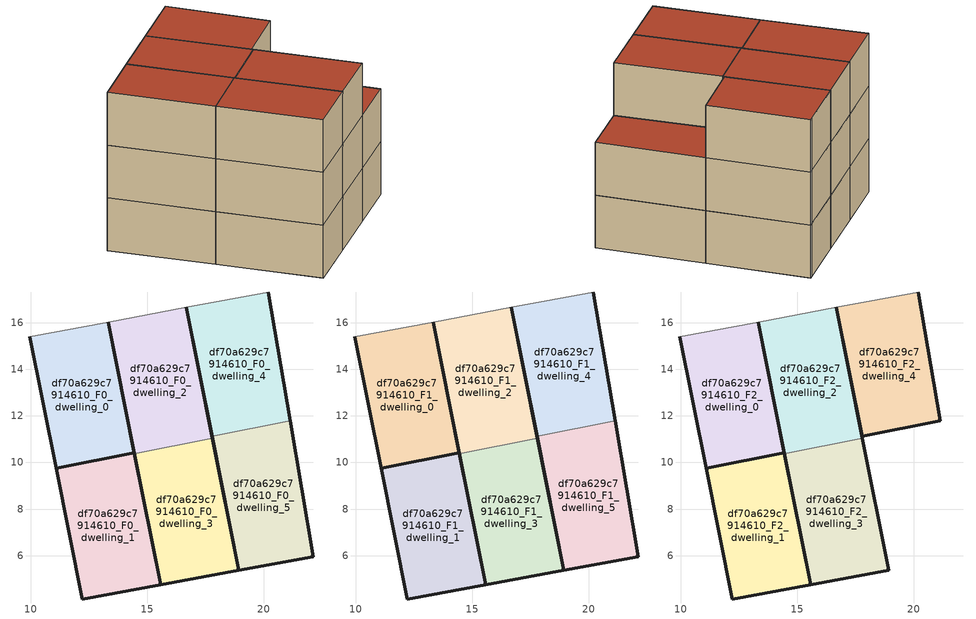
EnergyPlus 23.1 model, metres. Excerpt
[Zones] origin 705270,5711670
df70a629c7914610_F0_dwelling_0
 floor ground (EU_floor_Construction): 14.45,10.41 13.33,16.02 9.97,15.38 11.09,9.74 z0
 wall outside (EU_wall_Construction): 13.33,16.02 14.45,10.41 11.09,9.74 9.97,15.38 z0:3
 wall adiabatic (EU_wall_Construction): 9.97,15.38 13.33,16.02 z0:3
df70a629c7914610_F0_dwelling_1
 floor ground (EU_floor_Construction): 15.58,4.75 14.45,10.41 11.09,9.74 12.21,4.14 z0
 wall outside (EU_wall_Construction): 14.45,10.41 15.58,4.75 12.21,4.14 11.09,9.74 14.45,10.41 z0:3
df70a629c7914610_F0_dwelling_2
 floor ground (EU_floor_Construction): 17.81,11.03 16.69,16.65 13.33,16.02 14.46,10.36 z0
 wall outside (EU_wall_Construction): 16.69,16.65 17.81,11.03 / 14.46,10.36 13.33,16.02 z0:3
 wall adiabatic (EU_wall_Construction): 13.33,16.02 16.69,16.65 z0:3
 wall to df70a629c7914610_F0_dwelling_3 (EU_wall_Construction): 17.81,11.03 14.46,10.36 z0:3
df70a629c7914610_F0_dwelling_3
 floor ground (EU_floor_Construction): 18.94,5.36 17.81,11.03 14.46,10.36 15.58,4.75 z0
 wall outside (EU_wall_Construction): 17.81,11.03 18.94,5.36 15.58,4.75 14.46,10.36 z0:3
df70a629c7914610_F0_dwelling_4
 floor ground (EU_floor_Construction): 21.14,11.78 20.19,17.31 16.69,16.65 17.79,11.12 z0
 wall outside (EU_wall_Construction): 20.19,17.31 21.14,11.78 / 17.79,11.12 16.69,16.65 z0:3
 wall adiabatic (EU_wall_Construction): 16.69,16.65 20.19,17.31 z0:3
 wall to df70a629c7914610_F0_dwelling_5 (EU_wall_Construction): 21.13,11.78 17.79,11.12 z0:3
df70a629c7914610_F0_dwelling_5
 floor ground (EU_floor_Construction): 22.13,5.94 21.14,11.78 17.79,11.12 18.94,5.36 z0
 wall outside (EU_wall_Construction): 21.14,11.78 22.13,5.94 18.94,5.36 17.79,11.12 z0:3
df70a629c7914610_F1_dwelling_0
 floor to df70a629c7914610_F0_dwelling_0 (EU_floor_Construction): 14.45,10.41 13.33,16.02 9.97,15.38 11.09,9.74 z3
 wall outside (EU_wall_Construction): 13.33,16.02 14.45,10.41 11.09,9.74 9.97,15.38 z3:6
 wall adiabatic (EU_wall_Construction): 9.97,15.38 13.33,16.02 z3:6
df70a629c7914610_F1_dwelling_1
 floor to df70a629c7914610_F0_dwelling_1 (EU_floor_Construction): 15.58,4.75 14.45,10.41 11.09,9.74 12.21,4.14 z3
 wall outside (EU_wall_Construction): 14.45,10.41 15.58,4.75 12.21,4.14 11.09,9.74 14.45,10.41 z3:6
df70a629c7914610_F1_dwelling_2
 floor to df70a629c7914610_F0_dwelling_2 (EU_floor_Construction): 17.81,11.03 16.69,16.65 13.33,16.02 14.46,10.36 z3
 wall outside (EU_wall_Construction): 16.69,16.65 17.81,11.03 / 14.46,10.36 13.33,16.02 z3:6
 wall adiabatic (EU_wall_Construction): 13.33,16.02 16.69,16.65 z3:6
 wall to df70a629c7914610_F1_dwelling_3 (EU_wall_Construction): 17.81,11.03 14.46,10.36 z3:6
df70a629c7914610_F1_dwelling_3
 floor to df70a629c7914610_F0_dwelling_3 (EU_floor_Construction): 18.94,5.36 17.81,11.03 14.46,10.36 15.58,4.75 z3
 wall outside (EU_wall_Construction): 17.81,11.03 18.94,5.36 15.58,4.75 14.46,10.36 z3:6
df70a629c7914610_F1_dwelling_4
 floor to df70a629c7914610_F0_dwelling_4 (EU_floor_Construction): 21.13,11.78 20.19,17.31 16.69,16.65 17.79,11.12 z3
 wall outside (EU_wall_Construction): 20.19,17.31 21.14,11.78 / 17.79,11.12 16.69,16.65 z3:6
 wall adiabatic (EU_wall_Construction): 16.69,16.65 20.19,17.31 z3:6
 wall to df70a629c7914610_F1_dwelling_5 (EU_wall_Construction): 21.13,11.78 17.79,11.12 z3:6
df70a629c7914610_F1_dwelling_5
 floor to df70a629c7914610_F0_dwelling_5 (EU_floor_Construction): 22.13,5.94 21.13,11.78 17.79,11.12 18.94,5.36 z3
 wall outside (EU_wall_Construction): 21.14,11.78 22.13,5.94 18.94,5.36 17.79,11.12 z3:6
 roof outside (EU_roof_Construction): 21.14,11.78 22.13,5.94 18.94,5.36 17.79,11.12 z6
df70a629c7914610_F2_dwelling_0
 floor to df70a629c7914610_F1_dwelling_0 (EU_floor_Construction): 14.45,10.41 13.33,16.02 9.97,15.38 11.09,9.74 z6
 wall outside (EU_wall_Construction): 13.33,16.02 14.45,10.41 11.09,9.74 9.97,15.38 z6:9
 wall adiabatic (EU_wall_Construction): 9.97,15.38 13.33,16.02 z6:9
 roof outside (EU_roof_Construction): 13.33,16.02 14.45,10.41 11.09,9.74 9.97,15.38 z9
df70a629c7914610_F2_dwelling_1
 floor to df70a629c7914610_F1_dwelling_1 (EU_floor_Construction): 15.58,4.75 14.45,10.41 11.09,9.74 12.21,4.14 z6
 wall outside (EU_wall_Construction): 14.45,10.41 15.58,4.75 12.21,4.14 11.09,9.74 14.45,10.41 z6:9
 roof outside (EU_roof_Construction): 14.45,10.41 15.58,4.75 12.21,4.14 11.09,9.74 z9
df70a629c7914610_F2_dwelling_2
 floor to df70a629c7914610_F1_dwelling_2 (EU_floor_Construction): 17.81,11.03 16.69,16.65 13.33,16.02 14.46,10.36 z6
 wall outside (EU_wall_Construction): 16.69,16.65 17.81,11.03 / 14.46,10.36 13.33,16.02 z6:9
 wall adiabatic (EU_wall_Construction): 13.33,16.02 16.69,16.65 z6:9
 wall to df70a629c7914610_F2_dwelling_3 (EU_wall_Construction): 17.81,11.03 14.46,10.36 z6:9
 roof outside (EU_roof_Construction): 16.69,16.65 17.81,11.03 14.46,10.36 13.33,16.02 z9
df70a629c7914610_F2_dwelling_3
 floor to df70a629c7914610_F1_dwelling_3 (EU_floor_Construction): 18.94,5.36 17.81,11.03 14.46,10.36 15.58,4.75 z6
 wall outside (EU_wall_Construction): 17.81,11.03 18.94,5.36 15.58,4.75 14.46,10.36 z6:9
 roof outside (EU_roof_Construction): 17.81,11.03 18.94,5.36 15.58,4.75 14.46,10.36 z9
df70a629c7914610_F2_dwelling_4
 floor to df70a629c7914610_F1_dwelling_4 (EU_floor_Construction): 21.13,11.78 20.19,17.31 16.69,16.65 17.79,11.12 z6
 wall outside (EU_wall_Construction): 20.19,17.31 21.14,11.78 17.79,11.12 16.69,16.65 z6:9
 wall adiabatic (EU_wall_Construction): 16.69,16.65 20.19,17.31 z6:9
 roof outside (EU_roof_Construction): 20.19,17.31 21.14,11.78 17.79,11.12 16.69,16.65 z9
shading: 20.19,17.31 9.97,15.37 z0:9
[Building]
EU S2 Campaign: North Axis=0; Terrain=City; Solar Distribution=FullExterior
[Site:Location]
London: Latitude=51.5; Longitude=-0.5; Time Zone=0; Elevation=25
[SizingPeriod:WeatherFileDays]
AnnualSizingPeriod: Begin Month=1; Begin Day of Month=1; End Month=12; End Day of Month=31; Day of Week for Start Day=Monday; Use Weather File Daylight Saving Period=No; Use Weather File Rain and Snow Indicators=No
[MATERIAL]
EU_InternalMass_Material: Roughness=MediumRough; Thickness=0.1; Conductivity=1; Density=1800; Specific Heat=900; Thermal Absorptance=0.9; Solar Absorptance=0.7; Visible Absorptance=0.7
[MATERIAL:NOMASS] Roughness=MediumRough; Thermal Absorptance=0.9; Solar Absorptance=0.7; Visible Absorptance=0.7
Name | Thermal Resistance
EU_wall_NoMass | 1.04674
EU_roof_NoMass | 4.32442
EU_floor_NoMass | 2.04616
[CONSTRUCTION]
EU_wall_Construction: EU_wall_NoMass
EU_roof_Construction: EU_roof_NoMass
EU_floor_Construction: EU_floor_NoMass
EU_InternalMass_Construction: EU_InternalMass_Material
[ZONE] Type=1; Multiplier=1; Ceiling Height=autocalculate; Floor Area=autocalculate; Part of Total Floor Area=Yes
Name | Volume
df70a629c7914610_F0_dwelling_0; df70a629c7914610_F0_dwelling_5; df70a629c7914610_F1_dwelling_5 | 58.8926
df70a629c7914610_F1_dwelling_0; df70a629c7914610_F2_dwelling_0 | 58.8918
df70a629c7914610_F0_dwelling_1; df70a629c7914610_F0_dwelling_3; df70a629c7914610_F1_dwelling_3; df70a629c7914610_F2_dwelling_3 | 58.8904
df70a629c7914610_F1_dwelling_1; df70a629c7914610_F2_dwelling_1 | 58.8911
df70a629c7914610_F0_dwelling_2; df70a629c7914610_F1_dwelling_2; df70a629c7914610_F2_dwelling_2 | 58.8977
df70a629c7914610_F0_dwelling_4 | 58.8948
df70a629c7914610_F1_dwelling_4; df70a629c7914610_F2_dwelling_4 | 58.8955
[INTERNALMASS] Construction=EU_InternalMass_Construction
Name | Zone or ZoneList | Surface Area
df70a629c7914610_F0_dwelling_0_EU_InternalMass | df70a629c7914610_F0_dwelling_0 | 19.631
df70a629c7914610_F0_dwelling_1_EU_InternalMass | df70a629c7914610_F0_dwelling_1 | 19.6303
df70a629c7914610_F0_dwelling_2_EU_InternalMass | df70a629c7914610_F0_dwelling_2 | 19.6323
df70a629c7914610_F0_dwelling_3_EU_InternalMass | df70a629c7914610_F0_dwelling_3 | 19.6301
df70a629c7914610_F0_dwelling_4_EU_InternalMass | df70a629c7914610_F0_dwelling_4 | 19.6316
df70a629c7914610_F0_dwelling_5_EU_InternalMass | df70a629c7914610_F0_dwelling_5 | 19.631
df70a629c7914610_F1_dwelling_0_EU_InternalMass | df70a629c7914610_F1_dwelling_0 | 19.631
df70a629c7914610_F1_dwelling_1_EU_InternalMass | df70a629c7914610_F1_dwelling_1 | 19.6303
df70a629c7914610_F1_dwelling_2_EU_InternalMass | df70a629c7914610_F1_dwelling_2 | 19.6323
df70a629c7914610_F1_dwelling_3_EU_InternalMass | df70a629c7914610_F1_dwelling_3 | 19.6301
df70a629c7914610_F1_dwelling_4_EU_InternalMass | df70a629c7914610_F1_dwelling_4 | 19.6316
df70a629c7914610_F1_dwelling_5_EU_InternalMass | df70a629c7914610_F1_dwelling_5 | 19.631
df70a629c7914610_F2_dwelling_0_EU_InternalMass | df70a629c7914610_F2_dwelling_0 | 29.4455
df70a629c7914610_F2_dwelling_1_EU_InternalMass | df70a629c7914610_F2_dwelling_1 | 29.4478
df70a629c7914610_F2_dwelling_2_EU_InternalMass | df70a629c7914610_F2_dwelling_2 | 19.6327
df70a629c7914610_F2_dwelling_3_EU_InternalMass | df70a629c7914610_F2_dwelling_3 | 19.6319
df70a629c7914610_F2_dwelling_4_EU_InternalMass | df70a629c7914610_F2_dwelling_4 | 19.6349
[OTHEREQUIPMENT] Fuel Type=Electricity; Design Level Calculation Method=Watts/Area; Power per Zone Floor Area=1; Fraction Latent=0; Fraction Radiant=0; Fraction Lost=0; Carbon Dioxide Generation Rate=0; EndUse Subcategory=EU_Step8_InternalGains
Name | Zone or ZoneList or Space or SpaceList | Schedule
EU_Step8_InternalGain_df70a629c7914610_F0_dwelling_0_f000 | df70a629c7914610_F0_dwelling_0 | EU_Step8_GainSchedule_df70a629c7914610_F0_dwelling_0_f000
EU_Step8_InternalGain_df70a629c7914610_F0_dwelling_1_f000 | df70a629c7914610_F0_dwelling_1 | EU_Step8_GainSchedule_df70a629c7914610_F0_dwelling_1_f000
EU_Step8_InternalGain_df70a629c7914610_F0_dwelling_2_f000 | df70a629c7914610_F0_dwelling_2 | EU_Step8_GainSchedule_df70a629c7914610_F0_dwelling_2_f000
EU_Step8_InternalGain_df70a629c7914610_F0_dwelling_3_f000 | df70a629c7914610_F0_dwelling_3 | EU_Step8_GainSchedule_df70a629c7914610_F0_dwelling_3_f000
EU_Step8_InternalGain_df70a629c7914610_F0_dwelling_4_f000 | df70a629c7914610_F0_dwelling_4 | EU_Step8_GainSchedule_df70a629c7914610_F0_dwelling_4_f000
EU_Step8_InternalGain_df70a629c7914610_F0_dwelling_5_f000 | df70a629c7914610_F0_dwelling_5 | EU_Step8_GainSchedule_df70a629c7914610_F0_dwelling_5_f000
EU_Step8_InternalGain_df70a629c7914610_F1_dwelling_0_f000 | df70a629c7914610_F1_dwelling_0 | EU_Step8_GainSchedule_df70a629c7914610_F1_dwelling_0_f000
EU_Step8_InternalGain_df70a629c7914610_F1_dwelling_1_f000 | df70a629c7914610_F1_dwelling_1 | EU_Step8_GainSchedule_df70a629c7914610_F1_dwelling_1_f000
EU_Step8_InternalGain_df70a629c7914610_F1_dwelling_2_f000 | df70a629c7914610_F1_dwelling_2 | EU_Step8_GainSchedule_df70a629c7914610_F1_dwelling_2_f000
EU_Step8_InternalGain_df70a629c7914610_F1_dwelling_3_f000 | df70a629c7914610_F1_dwelling_3 | EU_Step8_GainSchedule_df70a629c7914610_F1_dwelling_3_f000
EU_Step8_InternalGain_df70a629c7914610_F1_dwelling_4_f000 | df70a629c7914610_F1_dwelling_4 | EU_Step8_GainSchedule_df70a629c7914610_F1_dwelling_4_f000
EU_Step8_InternalGain_df70a629c7914610_F1_dwelling_5_f000 | df70a629c7914610_F1_dwelling_5 | EU_Step8_GainSchedule_df70a629c7914610_F1_dwelling_5_f000
EU_Step8_InternalGain_df70a629c7914610_F2_dwelling_0_f000 | df70a629c7914610_F2_dwelling_0 | EU_Step8_GainSchedule_df70a629c7914610_F2_dwelling_0_f000
EU_Step8_InternalGain_df70a629c7914610_F2_dwelling_1_f000 | df70a629c7914610_F2_dwelling_1 | EU_Step8_GainSchedule_df70a629c7914610_F2_dwelling_1_f000
EU_Step8_InternalGain_df70a629c7914610_F2_dwelling_2_f000 | df70a629c7914610_F2_dwelling_2 | EU_Step8_GainSchedule_df70a629c7914610_F2_dwelling_2_f000
EU_Step8_InternalGain_df70a629c7914610_F2_dwelling_3_f000 | df70a629c7914610_F2_dwelling_3 | EU_Step8_GainSchedule_df70a629c7914610_F2_dwelling_3_f000
EU_Step8_InternalGain_df70a629c7914610_F2_dwelling_4_f000 | df70a629c7914610_F2_dwelling_4 | EU_Step8_GainSchedule_df70a629c7914610_F2_dwelling_4_f000
[ZONEVENTILATION:DESIGNFLOWRATE] Schedule=EU_AlwaysOn; Design Flow Rate Calculation Method=AirChanges/Hour; Air Changes per Hour=0.488719; Ventilation Type=Natural; Fan Pressure Rise=0; Fan Total Efficiency=1; Constant Term Coefficient=1; Temperature Term Coefficient=0; Velocity Term Coefficient=0; Velocity Squared Term Coefficient=0; Minimum Indoor Temperature=-100; Maximum Indoor Temperature=100; Delta Temperature=-100; Minimum Outdoor Temperature=-100; Maximum Outdoor Temperature=100; Maximum Wind Speed=40
Name | Zone or ZoneList or Space or SpaceList
EU_ConstantAir_df70a629c7914610_F0_dwelling_0 | df70a629c7914610_F0_dwelling_0
EU_ConstantAir_df70a629c7914610_F0_dwelling_1 | df70a629c7914610_F0_dwelling_1
EU_ConstantAir_df70a629c7914610_F0_dwelling_2 | df70a629c7914610_F0_dwelling_2
EU_ConstantAir_df70a629c7914610_F0_dwelling_3 | df70a629c7914610_F0_dwelling_3
EU_ConstantAir_df70a629c7914610_F0_dwelling_4 | df70a629c7914610_F0_dwelling_4
EU_ConstantAir_df70a629c7914610_F0_dwelling_5 | df70a629c7914610_F0_dwelling_5
EU_ConstantAir_df70a629c7914610_F1_dwelling_0 | df70a629c7914610_F1_dwelling_0
EU_ConstantAir_df70a629c7914610_F1_dwelling_1 | df70a629c7914610_F1_dwelling_1
EU_ConstantAir_df70a629c7914610_F1_dwelling_2 | df70a629c7914610_F1_dwelling_2
EU_ConstantAir_df70a629c7914610_F1_dwelling_3 | df70a629c7914610_F1_dwelling_3
EU_ConstantAir_df70a629c7914610_F1_dwelling_4 | df70a629c7914610_F1_dwelling_4
EU_ConstantAir_df70a629c7914610_F1_dwelling_5 | df70a629c7914610_F1_dwelling_5
EU_ConstantAir_df70a629c7914610_F2_dwelling_0 | df70a629c7914610_F2_dwelling_0
EU_ConstantAir_df70a629c7914610_F2_dwelling_1 | df70a629c7914610_F2_dwelling_1
EU_ConstantAir_df70a629c7914610_F2_dwelling_2 | df70a629c7914610_F2_dwelling_2
EU_ConstantAir_df70a629c7914610_F2_dwelling_3 | df70a629c7914610_F2_dwelling_3
EU_ConstantAir_df70a629c7914610_F2_dwelling_4 | df70a629c7914610_F2_dwelling_4
[HVACTEMPLATE:THERMOSTAT] Constant Heating Setpoint=20; Constant Cooling Setpoint=50
EU_HeatOnly_df70a629c7914610_F0_dwelling_0; EU_HeatOnly_df70a629c7914610_F0_dwelling_1; EU_HeatOnly_df70a629c7914610_F0_dwelling_2; EU_HeatOnly_df70a629c7914610_F0_dwelling_3; EU_HeatOnly_df70a629c7914610_F0_dwelling_4; EU_HeatOnly_df70a629c7914610_F0_dwelling_5; EU_HeatOnly_df70a629c7914610_F1_dwelling_0; EU_HeatOnly_df70a629c7914610_F1_dwelling_1; EU_HeatOnly_df70a629c7914610_F1_dwelling_2; EU_HeatOnly_df70a629c7914610_F1_dwelling_3; EU_HeatOnly_df70a629c7914610_F1_dwelling_4; EU_HeatOnly_df70a629c7914610_F1_dwelling_5; EU_HeatOnly_df70a629c7914610_F2_dwelling_0; EU_HeatOnly_df70a629c7914610_F2_dwelling_1; EU_HeatOnly_df70a629c7914610_F2_dwelling_2; EU_HeatOnly_df70a629c7914610_F2_dwelling_3; EU_HeatOnly_df70a629c7914610_F2_dwelling_4
[HVACTEMPLATE:ZONE:IDEALLOADSAIRSYSTEM] System Availability Schedule=EU_AlwaysOn; Maximum Heating Supply Air Temperature=50; Minimum Cooling Supply Air Temperature=13; Maximum Heating Supply Air Humidity Ratio=0.0156; Minimum Cooling Supply Air Humidity Ratio=0.0077; Heating Limit=NoLimit; Cooling Limit=NoLimit; Heating Availability Schedule=EU_AlwaysOn; Cooling Availability Schedule=EU_CoolingOff; Dehumidification Control Type=ConstantSensibleHeatRatio; Cooling Sensible Heat Ratio=0.7; Dehumidification Setpoint=60; Humidification Control Type=None; Humidification Setpoint=30; Outdoor Air Method=None; Outdoor Air Flow Rate per Person=0.00944; Outdoor Air Flow Rate per Zone Floor Area=0; Outdoor Air Flow Rate per Zone=0; Demand Controlled Ventilation Type=None; Outdoor Air Economizer Type=NoEconomizer; Heat Recovery Type=None; Sensible Heat Recovery Effectiveness=0.7; Latent Heat Recovery Effectiveness=0.65
Name | Template Thermostat
df70a629c7914610_F0_dwelling_0 | EU_HeatOnly_df70a629c7914610_F0_dwelling_0
df70a629c7914610_F0_dwelling_1 | EU_HeatOnly_df70a629c7914610_F0_dwelling_1
df70a629c7914610_F0_dwelling_2 | EU_HeatOnly_df70a629c7914610_F0_dwelling_2
df70a629c7914610_F0_dwelling_3 | EU_HeatOnly_df70a629c7914610_F0_dwelling_3
df70a629c7914610_F0_dwelling_4 | EU_HeatOnly_df70a629c7914610_F0_dwelling_4
df70a629c7914610_F0_dwelling_5 | EU_HeatOnly_df70a629c7914610_F0_dwelling_5
df70a629c7914610_F1_dwelling_0 | EU_HeatOnly_df70a629c7914610_F1_dwelling_0
df70a629c7914610_F1_dwelling_1 | EU_HeatOnly_df70a629c7914610_F1_dwelling_1
df70a629c7914610_F1_dwelling_2 | EU_HeatOnly_df70a629c7914610_F1_dwelling_2
df70a629c7914610_F1_dwelling_3 | EU_HeatOnly_df70a629c7914610_F1_dwelling_3
df70a629c7914610_F1_dwelling_4 | EU_HeatOnly_df70a629c7914610_F1_dwelling_4
df70a629c7914610_F1_dwelling_5 | EU_HeatOnly_df70a629c7914610_F1_dwelling_5
df70a629c7914610_F2_dwelling_0 | EU_HeatOnly_df70a629c7914610_F2_dwelling_0
df70a629c7914610_F2_dwelling_1 | EU_HeatOnly_df70a629c7914610_F2_dwelling_1
df70a629c7914610_F2_dwelling_2 | EU_HeatOnly_df70a629c7914610_F2_dwelling_2
df70a629c7914610_F2_dwelling_3 | EU_HeatOnly_df70a629c7914610_F2_dwelling_3
df70a629c7914610_F2_dwelling_4 | EU_HeatOnly_df70a629c7914610_F2_dwelling_4
[SIZING:ZONE] Zone Cooling Design Supply Air Temperature Input Method=SupplyAirTemperature; Zone Cooling Design Supply Air Temperature=13; Zone Heating Design Supply Air Temperature Input Method=SupplyAirTemperature; Zone Heating Design Supply Air Temperature=50; Zone Cooling Design Supply Air Humidity Ratio=0.008; Zone Heating Design Supply Air Humidity Ratio=0.008; Cooling Design Air Flow Method=DesignDay; Cooling Design Air Flow Rate=0; Cooling Minimum Air Flow per Zone Floor Area=0.000762; Cooling Minimum Air Flow=0; Cooling Minimum Air Flow Fraction=0.2; Heating Design Air Flow Method=DesignDay; Heating Design Air Flow Rate=0; Heating Maximum Air Flow per Zone Floor Area=0.002032; Heating Maximum Air Flow=0.141576; Heating Maximum Air Flow Fraction=0.3; Account for Dedicated Outdoor Air System=No; Dedicated Outdoor Air System Control Strategy=NeutralSupplyAir; Dedicated Outdoor Air Low Setpoint Temperature for Design=autosize; Dedicated Outdoor Air High Setpoint Temperature for Design=autosize; Zone Load Sizing Method=Sensible Load Only No Latent Load; Zone Latent Cooling Design Supply Air Humidity Ratio Input Method=HumidityRatioDifference; Zone Cooling Design Supply Air Humidity Ratio Difference=0.005; Zone Latent Heating Design Supply Air Humidity Ratio Input Method=HumidityRatioDifference; Zone Humidification Design Supply Air Humidity Ratio Difference=0.005
df70a629c7914610_F0_dwelling_0; df70a629c7914610_F0_dwelling_1; df70a629c7914610_F0_dwelling_2; df70a629c7914610_F0_dwelling_3; df70a629c7914610_F0_dwelling_4; df70a629c7914610_F0_dwelling_5; df70a629c7914610_F1_dwelling_0; df70a629c7914610_F1_dwelling_1; df70a629c7914610_F1_dwelling_2; df70a629c7914610_F1_dwelling_3; df70a629c7914610_F1_dwelling_4; df70a629c7914610_F1_dwelling_5; df70a629c7914610_F2_dwelling_0; df70a629c7914610_F2_dwelling_1; df70a629c7914610_F2_dwelling_2; df70a629c7914610_F2_dwelling_3; df70a629c7914610_F2_dwelling_4
[SCHEDULE:CONSTANT]
Name | Hourly Value
EU_AlwaysOn | 1
EU_CoolingOff | 0
[SCHEDULE:FILE] Column Number=1; Rows to Skip at Top=0; Number of Hours of Data=8760; Column Separator=Comma; Interpolate to Timestep=No; Minutes per Item=60; Adjust Schedule for Daylight Savings=Yes
Name | File
EU_Step8_GainSchedule_df70a629c7914610_F0_dwelling_0_f000 | ../../schedules/df70a629c7914610/df70a629c7914610_F0_dwelling_0_f000_gain.csv
EU_Step8_GainSchedule_df70a629c7914610_F0_dwelling_1_f000 | ../../schedules/df70a629c7914610/df70a629c7914610_F0_dwelling_1_f000_gain.csv
EU_Step8_GainSchedule_df70a629c7914610_F0_dwelling_2_f000 | ../../schedules/df70a629c7914610/df70a629c7914610_F0_dwelling_2_f000_gain.csv
EU_Step8_GainSchedule_df70a629c7914610_F0_dwelling_3_f000 | ../../schedules/df70a629c7914610/df70a629c7914610_F0_dwelling_3_f000_gain.csv
EU_Step8_GainSchedule_df70a629c7914610_F0_dwelling_4_f000 | ../../schedules/df70a629c7914610/df70a629c7914610_F0_dwelling_4_f000_gain.csv
EU_Step8_GainSchedule_df70a629c7914610_F0_dwelling_5_f000 | ../../schedules/df70a629c7914610/df70a629c7914610_F0_dwelling_5_f000_gain.csv
EU_Step8_GainSchedule_df70a629c7914610_F1_dwelling_0_f000 | ../../schedules/df70a629c7914610/df70a629c7914610_F1_dwelling_0_f000_gain.csv
EU_Step8_GainSchedule_df70a629c7914610_F1_dwelling_1_f000 | ../../schedules/df70a629c7914610/df70a629c7914610_F1_dwelling_1_f000_gain.csv
EU_Step8_GainSchedule_df70a629c7914610_F1_dwelling_2_f000 | ../../schedules/df70a629c7914610/df70a629c7914610_F1_dwelling_2_f000_gain.csv
EU_Step8_GainSchedule_df70a629c7914610_F1_dwelling_3_f000 | ../../schedules/df70a629c7914610/df70a629c7914610_F1_dwelling_3_f000_gain.csv
EU_Step8_GainSchedule_df70a629c7914610_F1_dwelling_4_f000 | ../../schedules/df70a629c7914610/df70a629c7914610_F1_dwelling_4_f000_gain.csv
EU_Step8_GainSchedule_df70a629c7914610_F1_dwelling_5_f000 | ../../schedules/df70a629c7914610/df70a629c7914610_F1_dwelling_5_f000_gain.csv
EU_Step8_GainSchedule_df70a629c7914610_F2_dwelling_0_f000 | ../../schedules/df70a629c7914610/df70a629c7914610_F2_dwelling_0_f000_gain.csv
EU_Step8_GainSchedule_df70a629c7914610_F2_dwelling_1_f000 | ../../schedules/df70a629c7914610/df70a629c7914610_F2_dwelling_1_f000_gain.csv
EU_Step8_GainSchedule_df70a629c7914610_F2_dwelling_2_f000 | ../../schedules/df70a629c7914610/df70a629c7914610_F2_dwelling_2_f000_gain.csv
EU_Step8_GainSchedule_df70a629c7914610_F2_dwelling_3_f000 | ../../schedules/df70a629c7914610/df70a629c7914610_F2_dwelling_3_f000_gain.csv
EU_Step8_GainSchedule_df70a629c7914610_F2_dwelling_4_f000 | ../../schedules/df70a629c7914610/df70a629c7914610_F2_dwelling_4_f000_gain.csv
